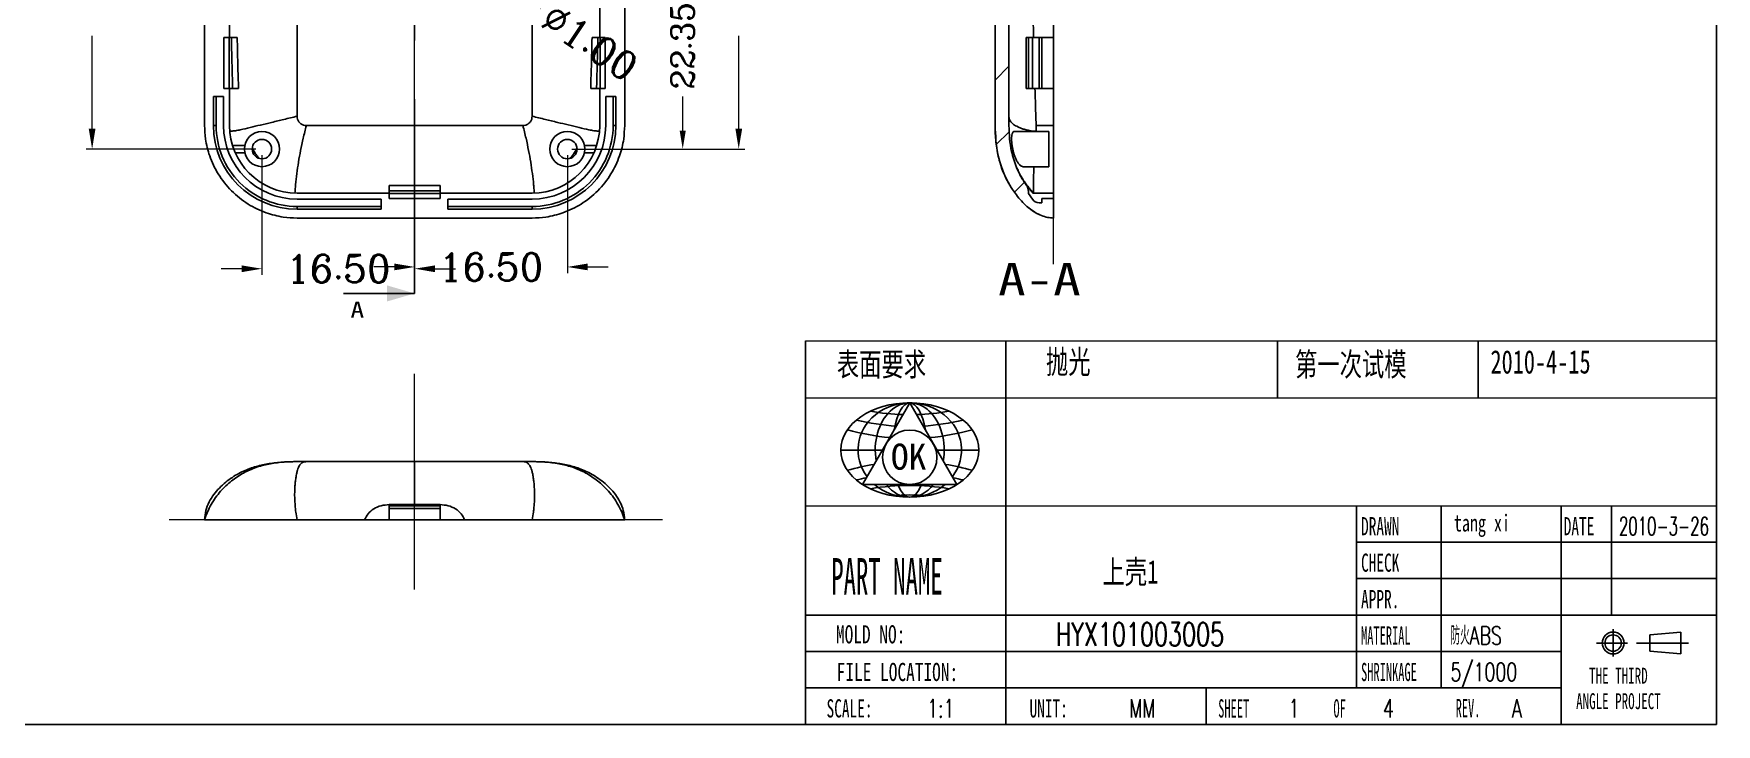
# Model space of a CAD drawing. Header units: millimetres. Extents: x -3610 to -2795, y 672 to 1276.
# Drawn here: x -2999.1 to -2817.3, y 969.9 to 1044.6 of the extents above; entities that cross this region are included whole.
import ezdxf
from ezdxf.enums import TextEntityAlignment as Align

# ---------------------------------------------------------------- set-up
doc = ezdxf.new("R2010")
doc.units = ezdxf.units.MM
doc.header["$MEASUREMENT"] = 0
doc.linetypes.add('CENTER', pattern=[50.8, 31.75, -6.35, 6.35, -6.35])
doc.layers.add('DEFAULT_1', color=7, linetype='CENTER')
doc.layers.add('dim', color=7, linetype='Continuous')
doc.layers.add('epin', color=13, linetype='Continuous', lineweight=9)
doc.layers.add('moldbase', color=7, linetype='Continuous', lineweight=20)
doc.styles.add('CKSTANDARD', font='txt')
doc.styles.add('ROMANC', font='romanc.shx', dxfattribs={"bigfont": 'gbcbig.shx'})
doc.styles.get("Standard").update_dxf_attribs({"font": 'txt.shx', "width": 0.7, "bigfont": 'gbcbig.shx'})
doc.styles.add('style1', font='', dxfattribs={"height": 4})
doc.styles.add('TEXTSTYLE_0', font='txt', dxfattribs={"width": 0.8})
doc.styles.get('style1').set_extended_font_data('SimSun')
doc.dimstyles.new('YanXiu', dxfattribs={"dimtxt": 3, "dimasz": 2.2, "dimexe": 0.66, "dimexo": 0.66, "dimgap": 0.66, "dimtad": 0, "dimzin": 1, "dimdsep": 46, "dimtxsty": 'ROMANC', "dimcen": 0, "dimclrd": 256, "dimclre": 3, "dimclrt": 3, "dimazin": 0, "dimtfac": 1, "dimtofl": 0, "dimtmove": 0, "dimatfit": 3, "dimfxl": 0, "dimlwd": 5, "dimlwe": 5, "dimarcsym": 0})

# ---------------------------------------------------------------- blocks, each defined once
blk = doc.blocks.new('*D91')
at = {"layer": 'Defpoints', "color": 0, "transparency": 16777216}
for p in [(-2986.4, 1069.9), (-2992.81, 1032.1), (-2974.46, 1032.1)]:
    blk.add_point(p, dxfattribs=at)
at = {"layer": 'dim', "color": 3, "lineweight": 5, "transparency": 16777216}
for p, q in [((-2987.06, 1069.9), (-2993.47, 1069.9)), ((-2975.12, 1032.1), (-2993.47, 1032.1))]:
    blk.add_line(p, q, dxfattribs=at)
at = {"layer": 'dim', "lineweight": 5, "transparency": 16777216}
for p, q in [((-2992.81, 1067.7), (-2992.81, 1057.66)), ((-2992.81, 1034.3), (-2992.81, 1044.34))]:
    blk.add_line(p, q, dxfattribs=at)
at = {"layer": 'dim', "transparency": 16777216}
for points in [[(-2993.18, 1067.7), (-2992.45, 1067.7), (-2992.81, 1069.9)], [(-2993.18, 1034.3), (-2992.45, 1034.3), (-2992.81, 1032.1)]]:
    blk.add_solid(points, dxfattribs=at)
at = {"layer": 'dim', "color": 3, "transparency": 16777216, "insert": (-2992.81, 1051), "char_height": 3, "attachment_point": 5, "rotation": 90, "style": 'ROMANC'}
blk.add_mtext('37.80', dxfattribs=at)
blk = doc.blocks.new('*D92')
at = {"layer": 'Defpoints', "color": 0, "transparency": 16777216}
for p in [(-2974.46, 1032.1), (-2957.96, 1021.5), (-2974.46, 1019.17)]:
    blk.add_point(p, dxfattribs=at)
at = {"layer": 'dim', "color": 3, "lineweight": 5, "transparency": 16777216}
for p, q in [((-2974.46, 1031.44), (-2974.46, 1018.51)), ((-2957.96, 1020.84), (-2957.96, 1018.51))]:
    blk.add_line(p, q, dxfattribs=at)
at = {"layer": 'dim', "lineweight": 5, "transparency": 16777216}
for p, q in [((-2976.66, 1019.17), (-2978.86, 1019.17)), ((-2955.76, 1019.17), (-2953.56, 1019.17))]:
    blk.add_line(p, q, dxfattribs=at)
at = {"layer": 'dim', "transparency": 16777216}
for points in [[(-2976.66, 1019.53), (-2976.66, 1018.8), (-2974.46, 1019.17)], [(-2955.76, 1019.53), (-2955.76, 1018.8), (-2957.96, 1019.17)]]:
    blk.add_solid(points, dxfattribs=at)
at = {"layer": 'dim', "color": 3, "transparency": 16777216, "insert": (-2966.21, 1019.17), "char_height": 3, "attachment_point": 5, "style": 'ROMANC'}
blk.add_mtext('16.50', dxfattribs=at)
blk = doc.blocks.new('*D93')
at = {"layer": 'Defpoints', "color": 0, "transparency": 16777216}
for p in [(-2941.46, 1032.1), (-2957.96, 1021.5), (-2941.46, 1019.36)]:
    blk.add_point(p, dxfattribs=at)
at = {"layer": 'dim', "color": 3, "lineweight": 5, "transparency": 16777216}
for p, q in [((-2941.46, 1031.44), (-2941.46, 1018.7)), ((-2957.96, 1020.84), (-2957.96, 1018.7))]:
    blk.add_line(p, q, dxfattribs=at)
at = {"layer": 'dim', "lineweight": 5, "transparency": 16777216}
for p, q in [((-2960.16, 1019.36), (-2962.36, 1019.36)), ((-2939.26, 1019.36), (-2937.06, 1019.36))]:
    blk.add_line(p, q, dxfattribs=at)
at = {"layer": 'dim', "transparency": 16777216}
for points in [[(-2960.16, 1019.73), (-2960.16, 1019), (-2957.96, 1019.36)], [(-2939.26, 1019.73), (-2939.26, 1019), (-2941.46, 1019.36)]]:
    blk.add_solid(points, dxfattribs=at)
at = {"layer": 'dim', "color": 3, "transparency": 16777216, "insert": (-2949.71, 1019.36), "char_height": 3, "attachment_point": 5, "style": 'ROMANC'}
blk.add_mtext('16.50', dxfattribs=at)
blk = doc.blocks.new('*D94')
at = {"layer": 'Defpoints', "color": 0, "transparency": 16777216}
for p in [(-2930.07, 1069.9), (-2922.94, 1069.9), (-2941.46, 1032.1)]:
    blk.add_point(p, dxfattribs=at)
at = {"layer": 'dim', "color": 3, "lineweight": 5, "transparency": 16777216}
for p, q in [((-2929.41, 1069.9), (-2922.28, 1069.9)), ((-2940.8, 1032.1), (-2922.28, 1032.1))]:
    blk.add_line(p, q, dxfattribs=at)
at = {"layer": 'dim', "lineweight": 5, "transparency": 16777216}
for p, q in [((-2922.94, 1067.7), (-2922.94, 1057.66)), ((-2922.94, 1034.3), (-2922.94, 1044.34))]:
    blk.add_line(p, q, dxfattribs=at)
at = {"layer": 'dim', "transparency": 16777216}
for points in [[(-2923.3, 1067.7), (-2922.57, 1067.7), (-2922.94, 1069.9)], [(-2923.3, 1034.3), (-2922.57, 1034.3), (-2922.94, 1032.1)]]:
    blk.add_solid(points, dxfattribs=at)
at = {"layer": 'dim', "color": 3, "transparency": 16777216, "insert": (-2922.94, 1051), "char_height": 3, "attachment_point": 5, "rotation": 90, "style": 'ROMANC'}
blk.add_mtext('37.80', dxfattribs=at)
blk = doc.blocks.new('*D96')
at = {"layer": 'Defpoints', "color": 0, "transparency": 16777216}
for p in [(-2948.88, 1050.23), (-2948.05, 1049.67)]:
    blk.add_point(p, dxfattribs=at)
at = {"layer": 'dim', "lineweight": 5, "transparency": 16777216}
blk.add_line((-2944.39, 1047.23), (-2946.22, 1048.45), dxfattribs=at)
at = {"layer": 'dim', "transparency": 16777216}
blk.add_solid([(-2946.02, 1048.75), (-2946.42, 1048.14), (-2948.05, 1049.67)], dxfattribs=at)
at = {"layer": 'dim', "color": 3, "transparency": 16777216, "insert": (-2939.03, 1043.65), "char_height": 3, "attachment_point": 5, "rotation": 326.2748, "style": 'ROMANC'}
blk.add_mtext('∅1.00', dxfattribs=at)
blk = doc.blocks.new('*D108')
at = {"layer": 'Defpoints', "color": 0, "linetype": 'ByBlock', "transparency": 16777216}
for p in [(-2945.91, 1054.45), (-2941.46, 1032.1), (-2928.99, 1032.1)]:
    blk.add_point(p, dxfattribs=at)
at = {"layer": 'dim', "color": 3, "linetype": 'ByBlock', "lineweight": 5, "transparency": 16777216}
for p, q in [((-2945.41, 1054.45), (-2928.49, 1054.45)), ((-2940.96, 1032.1), (-2928.49, 1032.1))]:
    blk.add_line(p, q, dxfattribs=at)
at = {"layer": 'dim', "linetype": 'ByBlock', "lineweight": 5, "transparency": 16777216}
for p, q in [((-2928.99, 1052.45), (-2928.99, 1048.77)), ((-2928.99, 1034.1), (-2928.99, 1037.77))]:
    blk.add_line(p, q, dxfattribs=at)
at = {"layer": 'dim', "linetype": 'ByBlock', "transparency": 16777216}
for points in [[(-2929.32, 1052.45), (-2928.66, 1052.45), (-2928.99, 1054.45)], [(-2929.32, 1034.1), (-2928.66, 1034.1), (-2928.99, 1032.1)]]:
    blk.add_solid(points, dxfattribs=at)
at = {"layer": 'dim', "color": 3, "linetype": 'ByBlock', "transparency": 16777216, "insert": (-2928.99, 1043.27), "char_height": 2.5, "attachment_point": 5, "rotation": 90, "style": 'ROMANC'}
blk.add_mtext('22.35', dxfattribs=at)

msp = doc.modelspace()

# ---------------------------------------------------------------- linework, layer by layer
at = {"color": 7, "linetype": 'Continuous'}
for p, q in [((-2895.24, 1034.648), (-2895.24, 1105.148)), ((-2937.964, 1049.388), (-2937.964, 1044.148)), ((-2935.264, 1049.098), (-2935.264, 1034.648)), ((-2888.94, 1024.648), (-2888.94, 1049.098)), ((-2977.964, 1045.998), (-2977.964, 1044.148)), ((-2970.664, 1046.918), (-2970.664, 1035.648)), ((-2945.264, 1046.918), (-2945.264, 1035.648)), ((-2893.74, 1046.848), (-2893.74, 1034.648)), ((-2980.664, 1045.522), (-2980.664, 1034.648)), ((-2978.564, 1038.648), (-2978.564, 1044.148)), ((-2977.136, 1044.148), (-2978.564, 1044.148)), ((-2978.014, 1038.648), (-2978.014, 1044.148)), ((-2938.792, 1044.148), (-2937.364, 1044.148)), ((-2937.914, 1044.148), (-2937.914, 1038.648)), ((-2937.364, 1038.648), (-2937.364, 1044.148)), ((-2888.94, 1044.148), (-2891.865, 1044.148)), ((-2891.64, 1044.148), (-2891.64, 1038.648)), ((-2891.209, 1044.148), (-2891.209, 1038.648)), ((-2890.472, 1044.148), (-2890.472, 1038.648)), ((-2890.19, 1044.148), (-2890.19, 1038.648)), ((-2978.564, 1038.648), (-2976.996, 1038.648)), ((-2977.964, 1038.648), (-2977.964, 1034.648)), ((-2938.933, 1038.648), (-2937.364, 1038.648)), ((-2937.964, 1038.648), (-2937.964, 1034.648)), ((-2891.864, 1038.648), (-2888.94, 1038.648)), ((-2979.714, 1037.798), (-2979.714, 1034.648)), ((-2978.614, 1037.798), (-2979.714, 1037.798)), ((-2979.414, 1037.798), (-2979.414, 1034.648)), ((-2978.614, 1034.648), (-2978.614, 1037.798)), ((-2937.314, 1034.648), (-2937.314, 1037.798)), ((-2936.214, 1037.798), (-2937.314, 1037.798)), ((-2936.514, 1034.648), (-2936.514, 1037.798)), ((-2936.214, 1037.798), (-2936.214, 1034.648)), ((-2979.714, 1034.648), (-2979.414, 1034.648)), ((-2969.664, 1034.648), (-2946.265, 1034.648)), ((-2936.214, 1034.648), (-2936.514, 1034.648)), ((-2893.152, 1033.998), (-2889.44, 1033.998)), ((-2890.798, 1034.648), (-2888.94, 1034.648)), ((-2889.44, 1030.198), (-2889.44, 1033.997)), ((-2977.641, 1032.498), (-2976.322, 1032.498)), ((-2976.322, 1031.698), (-2977.325, 1031.698)), ((-2939.607, 1032.498), (-2938.288, 1032.498)), ((-2938.604, 1031.698), (-2939.607, 1031.698)), ((-2892.207, 1030.198), (-2889.44, 1030.198)), ((-2960.714, 1028.171), (-2960.714, 1026.748)), ((-2957.964, 1027.576), (-2957.964, 1028.167)), ((-2955.214, 1026.748), (-2955.214, 1028.171)), ((-2891.834, 1028.167), (-2891.881, 1028.233)), ((-2891.64, 1027.298), (-2891.64, 1027.576)), ((-2970.664, 1027.348), (-2960.714, 1027.348)), ((-2961.564, 1026.698), (-2970.664, 1026.698)), ((-2970.664, 1025.598), (-2970.664, 1025.898)), ((-2970.664, 1025.898), (-2961.564, 1025.898)), ((-2970.664, 1025.598), (-2961.564, 1025.598)), ((-2961.564, 1025.598), (-2961.564, 1026.698)), ((-2955.214, 1027.298), (-2960.714, 1027.298)), ((-2960.714, 1026.748), (-2955.214, 1026.748)), ((-2955.214, 1027.348), (-2945.264, 1027.348)), ((-2954.364, 1026.698), (-2954.364, 1025.598)), ((-2945.264, 1026.698), (-2954.364, 1026.698)), ((-2954.364, 1025.898), (-2945.264, 1025.898)), ((-2954.364, 1025.598), (-2945.264, 1025.598)), ((-2945.264, 1025.598), (-2945.264, 1025.898)), ((-2891.64, 1027.298), (-2891.209, 1026.682)), ((-2888.94, 1027.348), (-2891.139, 1027.348)), ((-2890.472, 1026.298), (-2890.19, 1026.298)), ((-2890.19, 1026.298), (-2890.19, 1026.748)), ((-2890.19, 1026.748), (-2888.94, 1026.748)), ((-2970.664, 1024.648), (-2945.264, 1024.648)), ((-2889.083, 1024.656), (-2888.94, 1024.648)), ((-2889.083, 1024.655), (-2888.94, 1024.648)), ((-2957.964, 1016.5), (-2965.642, 1016.5)), ((-2970.664, 998.326), (-2945.264, 998.326)), ((-2957.964, 998.326), (-2957.964, 993.676)), ((-2955.214, 993.676), (-2960.714, 993.676)), ((-2960.714, 993.676), (-2960.714, 992.026)), ((-2955.214, 993.557), (-2960.714, 993.557)), ((-2955.214, 993.276), (-2960.714, 993.276)), ((-2955.214, 992.026), (-2955.214, 993.676)), ((-2980.664, 992.026), (-2980.664, 992.039)), ((-2980.664, 992.028), (-2980.664, 992.026)), ((-2980.664, 992.026), (-2935.264, 992.026)), ((-2935.265, 992.039), (-2935.264, 992.026))]:
    msp.add_line(p, q, dxfattribs=at)
at = {"color": 2, "linetype": 'Continuous'}
for p, q in [((-2895.24, 1039.546), (-2893.74, 1041.046)), ((-2895.106, 1032.583), (-2893.723, 1033.967)), ((-2893.15, 1027.442), (-2892.075, 1028.517))]:
    msp.add_line(p, q, dxfattribs=at)
at = {"color": 3}
for p, q in [((-2915.738, 969.936), (-2915.738, 1011.378)), ((-2894.08, 1011.378), (-2894.08, 969.936)), ((-2843.047, 1011.378), (-2843.047, 1005.233)), ((-2856.18, 973.873), (-2856.18, 993.562)), ((-2847.038, 981.749), (-2847.038, 993.562)), ((-2834.053, 993.562), (-2834.053, 981.749)), ((-2828.615, 993.562), (-2828.615, 981.749)), ((-2817.294, 993.562), (-2817.294, 969.936)), ((-2817.294, 989.624), (-2856.18, 989.624)), ((-2817.294, 985.687), (-2856.18, 985.687)), ((-2817.294, 981.749), (-2915.738, 981.749)), ((-2847.038, 981.749), (-2847.038, 973.873)), ((-2834.053, 969.936), (-2834.053, 981.749)), ((-2834.053, 977.811), (-2915.738, 977.811)), ((-2834.053, 973.873), (-2915.738, 973.873)), ((-2817.294, 969.936), (-2915.738, 969.936))]:
    msp.add_line(p, q, dxfattribs=at)
at = {"color": 5}
for p, q in [((-2904.456, 1004.675), (-2909.548, 995.855)), ((-2904.456, 1004.675), (-2899.364, 995.855)), ((-2907.398, 999.579), (-2911.915, 999.579)), ((-2896.997, 999.579), (-2901.514, 999.579)), ((-2909.548, 995.855), (-2899.364, 995.855))]:
    msp.add_line(p, q, dxfattribs=at)
for p, q in [((-2828.45, 977.255), (-2828.45, 980.229)), ((-2826.89, 978.722), (-2830.24, 978.722)), ((-2820.303, 978.722), (-2825.921, 978.722)), ((-2824.49, 979.608), (-2821.14, 979.903)), ((-2824.49, 979.608), (-2824.49, 977.836)), ((-2821.14, 979.903), (-2821.14, 977.54)), ((-2824.49, 977.836), (-2821.14, 977.54)), ((-2872.423, 973.873), (-2872.423, 969.936))]:
    msp.add_line(p, q)
at = {"color": 7, "linetype": 'Continuous'}
for centre, radius in [((-2974.464, 1032.098), 1.9), ((-2974.464, 1032.098), 1.05), ((-2941.464, 1032.098), 1.9), ((-2941.464, 1032.098), 1.05)]:
    msp.add_circle(centre, radius, dxfattribs=at)
at = {"color": 1}
msp.add_circle((-2904.456, 998.795), 2.94, dxfattribs=at)
for radius in [1.181, 0.886]:
    msp.add_circle((-2828.45, 978.722), radius)
at = {"color": 7, "linetype": 'Continuous'}
for centre, radius, start, end in [((-2970.664, 1034.648), 9.05, 180, 270), ((-2970.664, 1034.648), 8.75, 179.99999, 270.00001), ((-2970.664, 1034.648), 7.95, 180, 270), ((-2970.664, 1034.648), 7.3, 180, 270), ((-2945.264, 1034.648), 8.75, 269.99999, 0.00001), ((-2945.264, 1034.648), 7.95, 270, 0), ((-2945.264, 1034.648), 9.05, 270, 0), ((-2945.264, 1034.648), 7.3, 270, 0), ((-2890.472, 1027.198), 0.9, 214.99202, 270)]:
    msp.add_arc(centre, radius, start, end, dxfattribs=at)
at = {"color": 5}
for centre, start, end in [((-2904.456, 1027.993), 260.0636, 268.30074), ((-2904.456, 1027.993), 271.69926, 279.9364), ((-2904.456, 1026.72), 256.44189, 266.6282), ((-2904.456, 1026.72), 273.3718, 283.55811), ((-2904.456, 1025.426), 254.1123, 264.95476), ((-2904.456, 1025.426), 275.04524, 285.8877), ((-2904.456, 973.732), 98.98422, 105.8877), ((-2904.456, 972.439), 100.9502, 103.55811), ((-2904.456, 973.732), 74.1123, 81.01578), ((-2904.456, 972.439), 76.44189, 79.0498), ((-2904.456, 971.165), 80.0636, 99.9364), ((-2904.456, 970.127), 85.61412, 94.38588)]:
    msp.add_arc(centre, 24.593, start, end, dxfattribs=at)
msp.add_ellipse((-2904.456, 999.579), major_axis=(7.459, 0), ratio=0.6831583, dxfattribs=at)
for major_axis, ratio, start_param, end_param in [((5.594, 0), 0.9108778, -0.6024988, 3.7440914), ((0, 5.096), 0.7318947, 4.4773946, 8.088976), ((0, 5.096), 0.3659474, -1.1298611, 1.1298611), ((5.594, 0), 0.9108778, 3.9610125, 5.4637654), ((0, 5.096), 0.7318947, 2.3902162, 3.8929691), ((0, 5.096), 0.3659474, 2.3902162, 3.8929691)]:
    msp.add_ellipse((-2904.456, 999.579), major_axis=major_axis, ratio=ratio, start_param=start_param, end_param=end_param, dxfattribs=at)
at = {"color": 7, "linetype": 'Continuous'}
for points in [[(-2891.077, 1044.148), (-2891.117, 1045.875), (-2891.153, 1047.622), (-2891.186, 1049.388)], [(-2977.626, 1038.648), (-2977.678, 1040.481), (-2977.725, 1042.315), (-2977.768, 1044.148)], [(-2976.998, 1038.648), (-2977.101, 1042.637), (-2977.136, 1044.148)], [(-2938.793, 1044.148), (-2938.828, 1042.637), (-2938.931, 1038.648)], [(-2938.161, 1044.148), (-2938.203, 1042.315), (-2938.25, 1040.481), (-2938.303, 1038.648)], [(-2891.865, 1044.148), (-2891.865, 1042.637), (-2891.862, 1038.648)], [(-2890.798, 1034.648), (-2890.842, 1035.946), (-2890.885, 1037.279), (-2890.928, 1038.648)], [(-2970.664, 1035.648), (-2972.098, 1035.3), (-2973.413, 1034.986), (-2974.619, 1034.698), (-2975.738, 1034.428), (-2976.808, 1034.183), (-2977.325, 1034.088), (-2977.81, 1034.031), (-2977.903, 1034.026)], [(-2970.664, 1035.648), (-2970.615, 1035.337), (-2970.473, 1035.059), (-2970.253, 1034.839), (-2969.975, 1034.697), (-2969.664, 1034.648)], [(-2945.264, 1035.648), (-2945.313, 1035.338), (-2945.455, 1035.059), (-2945.676, 1034.839), (-2945.954, 1034.697), (-2946.265, 1034.648)], [(-2945.264, 1035.648), (-2943.831, 1035.3), (-2942.516, 1034.986), (-2940.191, 1034.428), (-2939.121, 1034.183), (-2938.604, 1034.088), (-2938.119, 1034.031), (-2938.025, 1034.026)], [(-2893.74, 1035.648), (-2893.737, 1035.557), (-2893.725, 1035.469), (-2893.678, 1035.3), (-2893.596, 1035.139), (-2893.48, 1034.986), (-2893.136, 1034.698), (-2892.901, 1034.561), (-2892.618, 1034.428), (-2892.284, 1034.3), (-2891.894, 1034.183), (-2891.448, 1034.088), (-2890.954, 1034.031), (-2890.808, 1034.025)], [(-2980.664, 1034.648), (-2980.557, 1033.187), (-2980.108, 1031.359), (-2979.181, 1029.407), (-2977.756, 1027.598), (-2975.953, 1026.16), (-2973.995, 1025.219), (-2972.151, 1024.759), (-2970.664, 1024.648)], [(-2977.903, 1034.026), (-2977.938, 1034.024)], [(-2969.664, 1034.648), (-2970.003, 1033.268), (-2970.283, 1031.949), (-2970.511, 1030.681), (-2970.691, 1029.447), (-2970.826, 1028.249), (-2970.877, 1027.693), (-2970.901, 1027.368)], [(-2957.964, 1034.648), (-2957.964, 1032.692), (-2957.964, 1030.99), (-2957.964, 1029.491), (-2957.964, 1028.167)], [(-2946.264, 1034.648), (-2945.926, 1033.268), (-2945.645, 1031.949), (-2945.418, 1030.681), (-2945.238, 1029.447), (-2945.102, 1028.249), (-2945.051, 1027.693), (-2945.028, 1027.368)], [(-2935.264, 1034.648), (-2935.372, 1033.187), (-2935.82, 1031.359), (-2936.748, 1029.407), (-2938.172, 1027.598), (-2939.976, 1026.16), (-2941.934, 1025.219), (-2943.778, 1024.759), (-2945.264, 1024.648)], [(-2938.025, 1034.026), (-2937.991, 1034.025)], [(-2895.24, 1034.648), (-2894.926, 1031.508), (-2893.837, 1028.539), (-2893.362, 1027.74)], [(-2895.24, 1034.648), (-2895.227, 1033.946), (-2895.169, 1033.086), (-2895.058, 1032.212), (-2894.888, 1031.338), (-2894.659, 1030.496), (-2894.373, 1029.687), (-2894.031, 1028.917), (-2893.639, 1028.187), (-2893.362, 1027.74)], [(-2892.924, 1030.104), (-2893.46, 1031.826), (-2893.74, 1034.648)], [(-2893.334, 1032.098), (-2893.402, 1032.491), (-2893.441, 1032.856), (-2893.455, 1033.194), (-2893.442, 1033.492), (-2893.399, 1033.733), (-2893.322, 1033.907), (-2893.199, 1033.993), (-2893.158, 1033.998)], [(-2890.809, 1033.998), (-2890.808, 1034.024)], [(-2890.808, 1034.024), (-2890.797, 1034.233), (-2890.794, 1034.441), (-2890.798, 1034.648)], [(-2975.461, 1032.126), (-2975.499, 1032.202)], [(-2974.786, 1031.098), (-2975.057, 1031.451), (-2975.297, 1031.824), (-2975.461, 1032.126)], [(-2940.467, 1032.126), (-2940.631, 1031.824), (-2940.871, 1031.451), (-2941.143, 1031.098)], [(-2940.43, 1032.202), (-2940.467, 1032.126)], [(-2893.334, 1032.098), (-2893.251, 1031.748), (-2893.144, 1031.401), (-2893.005, 1031.05), (-2892.827, 1030.712), (-2892.61, 1030.422), (-2892.373, 1030.239), (-2892.204, 1030.198)], [(-2892.579, 1029.369), (-2892.924, 1030.104)], [(-2892.899, 1030.114), (-2892.876, 1030.061), (-2892.634, 1029.549)], [(-2892.634, 1029.549), (-2892.581, 1029.447), (-2892.55, 1029.388)], [(-2891.881, 1028.233), (-2892.517, 1029.251), (-2892.579, 1029.369)], [(-2892.55, 1029.388), (-2892.233, 1028.839), (-2891.888, 1028.324)], [(-2891.082, 1027.435), (-2891.094, 1027.652), (-2891.099, 1028.052), (-2891.091, 1028.681), (-2891.065, 1029.533), (-2891.037, 1030.198)], [(-2957.964, 1028.167), (-2958.862, 1028.168), (-2959.779, 1028.169), (-2960.714, 1028.171)], [(-2957.964, 1027.576), (-2958.877, 1027.577), (-2959.794, 1027.579), (-2960.714, 1027.58)], [(-2955.214, 1028.171), (-2956.15, 1028.169), (-2957.067, 1028.168), (-2957.964, 1028.167)], [(-2955.214, 1027.58), (-2956.135, 1027.579), (-2957.051, 1027.577), (-2957.964, 1027.576)], [(-2893.362, 1027.74), (-2892.937, 1027.138), (-2892.396, 1026.49), (-2891.801, 1025.907), (-2891.697, 1025.818)], [(-2891.888, 1028.324), (-2891.845, 1028.264)], [(-2891.845, 1028.264), (-2891.834, 1028.249), (-2891.797, 1028.199)], [(-2891.475, 1027.716), (-2891.607, 1027.876), (-2891.834, 1028.171)], [(-2891.64, 1027.576), (-2891.662, 1027.785), (-2891.728, 1027.986), (-2891.834, 1028.167)], [(-2891.797, 1028.199), (-2891.436, 1027.749)], [(-2891.139, 1027.348), (-2891.375, 1027.601), (-2891.475, 1027.716)], [(-2891.436, 1027.749), (-2891.387, 1027.693), (-2891.097, 1027.383)], [(-2891.097, 1027.383), (-2891.066, 1027.352)], [(-2891.066, 1027.352), (-2891.082, 1027.435)], [(-2891.697, 1025.818), (-2891.216, 1025.451), (-2890.654, 1025.114), (-2890.39, 1024.989)], [(-2891.697, 1025.818), (-2890.458, 1025.019), (-2890.39, 1024.989)], [(-2890.39, 1024.989), (-2889.719, 1024.758), (-2889.083, 1024.655)], [(-2970.664, 998.326), (-2971.461, 998.312), (-2972.236, 998.266), (-2973.723, 998.065), (-2975.132, 997.686), (-2975.809, 997.417), (-2976.469, 997.09), (-2977.111, 996.698), (-2977.738, 996.241), (-2978.346, 995.715), (-2978.926, 995.118), (-2979.939, 993.702), (-2980.345, 992.889), (-2980.516, 992.462), (-2980.664, 992.026)], [(-2970.664, 998.326), (-2971.277, 998.318), (-2972.038, 998.287), (-2972.776, 998.229), (-2973.498, 998.139), (-2974.208, 998.014), (-2974.907, 997.849), (-2975.593, 997.639), (-2976.273, 997.376), (-2976.958, 997.045), (-2977.656, 996.628), (-2978.379, 996.096), (-2979.061, 995.474), (-2979.656, 994.779), (-2980.159, 993.969), (-2980.517, 993.028), (-2980.664, 992.039)], [(-2969.664, 998.326), (-2969.841, 998.311), (-2970.004, 998.266), (-2970.152, 998.185), (-2970.287, 998.064), (-2970.409, 997.898), (-2970.518, 997.682), (-2970.615, 997.411), (-2970.701, 997.08), (-2970.748, 996.841)], [(-2946.264, 998.326), (-2946.087, 998.311), (-2945.925, 998.266), (-2945.776, 998.185), (-2945.642, 998.064), (-2945.52, 997.898), (-2945.41, 997.682), (-2945.313, 997.411), (-2945.228, 997.08), (-2945.18, 996.841)], [(-2945.264, 998.326), (-2944.468, 998.312), (-2943.693, 998.266), (-2942.205, 998.065), (-2940.796, 997.686), (-2940.119, 997.417), (-2939.46, 997.09), (-2938.817, 996.698), (-2938.191, 996.241), (-2937.582, 995.715), (-2937.003, 995.118), (-2935.99, 993.702), (-2935.584, 992.889), (-2935.413, 992.462), (-2935.264, 992.026)], [(-2935.265, 992.039), (-2935.411, 993.028), (-2935.77, 993.969), (-2936.273, 994.779), (-2936.867, 995.474), (-2937.55, 996.096), (-2938.272, 996.628), (-2938.971, 997.045), (-2939.656, 997.376), (-2940.336, 997.639), (-2941.022, 997.849), (-2941.721, 998.014), (-2942.431, 998.139), (-2943.152, 998.229), (-2943.89, 998.287), (-2944.652, 998.318), (-2945.264, 998.326)], [(-2970.748, 996.841), (-2970.775, 996.684), (-2970.839, 996.223), (-2970.89, 995.694), (-2970.922, 995.095), (-2970.889, 993.685), (-2970.834, 993.109)], [(-2945.18, 996.841), (-2945.154, 996.684), (-2945.09, 996.223), (-2945.038, 995.694), (-2945.006, 995.095), (-2945.039, 993.685), (-2945.095, 993.109)], [(-2970.834, 993.109), (-2970.805, 992.88), (-2970.664, 992.026)], [(-2963.365, 992.026), (-2962.992, 992.687), (-2962.38, 993.216), (-2961.593, 993.558), (-2960.714, 993.676)], [(-2952.564, 992.026), (-2952.937, 992.687), (-2953.549, 993.216), (-2954.336, 993.558), (-2955.214, 993.676)], [(-2945.095, 993.109), (-2945.123, 992.88), (-2945.264, 992.026)]]:
    msp.add_spline(points, degree=3, dxfattribs=at)
msp.add_solid([(-2957.964, 1016.5), (-2960.964, 1015.625), (-2960.964, 1017.375)], dxfattribs=at)
at = {"layer": 'DEFAULT_1', "color": 9, "linetype": 'CENTER'}
for p, q in [((-2957.964, 1075.595), (-2957.964, 1028.167)), ((-2957.964, 1027.576), (-2957.964, 1026.5))]:
    msp.add_line(p, q, dxfattribs=at)
at = {"layer": 'DEFAULT_1', "color": 7, "linetype": 'CENTER'}
msp.add_line((-2957.964, 1026.5), (-2957.964, 1016.5), dxfattribs=at)
at = {"layer": 'dim', "color": 3}
for p, q in [((-2817.294, 1183.809), (-2817.294, 969.936)), ((-2817.294, 969.936), (-3117.769, 969.936))]:
    msp.add_line(p, q, dxfattribs=at)
at = {"layer": 'dim', "linetype": 'ByBlock', "lineweight": -3}
msp.add_line((-2864.704, 1011.378), (-2864.704, 1005.233), dxfattribs=at)
at = {"layer": 'epin'}
for p, q in [((-2915.738, 1011.378), (-2817.294, 1011.378)), ((-2915.738, 1005.233), (-2817.294, 1005.233))]:
    msp.add_line(p, q, dxfattribs=at)
msp.add_lwpolyline([(-2915.738, 993.562), (-2817.294, 993.562), (-2817.294, 969.936), (-2915.738, 969.936)], dxfattribs=at)
at = {"layer": 'moldbase', "color": 1, "linetype": 'CENTER', "ltscale": 1.2}
for p, q in [((-2957.964, 1018.835), (-2957.964, 1130.746)), ((-2888.94, 1019.666), (-2888.94, 1120.534)), ((-2957.964, 984.508), (-2957.964, 1007.82)), ((-2931.159, 992.026), (-2987.384, 992.026))]:
    msp.add_line(p, q, dxfattribs=at)

# ---------------------------------------------------------------- texts
at = {"color": 2, "linetype": 'Continuous', "style": 'TEXTSTYLE_0', "width": 0.95625}
msp.add_text('A-A', height=3.5, dxfattribs=at).set_placement((-2894.907, 1016.296), (-2885.982, 1016.296), align=Align.FIT)
at = {"color": 7, "linetype": 'Continuous', "style": 'TEXTSTYLE_0', "width": 1.275}
msp.add_text('A', height=1.75, dxfattribs=at).set_placement((-2964.898, 1013.875), (-2963.411, 1013.875), align=Align.FIT)
at = {"color": 1, "style": 'style1'}
msp.add_text('OK', height=2.8161, dxfattribs=at).set_placement((-2906.493, 997.455))
at = {"color": 3, "style": 'CKSTANDARD'}
for s, height, width, p in [('DRAWN', 1.9689, 0.618, (-2855.687, 990.363)), ('DATE', 1.9689, 0.618, (-2833.789, 990.361)), ('PART NAME', 3.9377, 0.5, (-2912.946, 983.964)), ('CHECK', 1.9689, 0.618, (-2855.687, 986.425)), ('APPR.', 1.9689, 0.618, (-2855.687, 982.487)), ('MOLD NO:', 1.9689, 0.7, (-2912.431, 978.679)), ('MATERIAL', 1.9689, 0.5, (-2855.687, 978.549)), ('FILE LOCATION:', 1.96887, 0.7, (-2912.353, 974.612)), ('SHRINKAGE', 1.9689, 0.5, (-2855.687, 974.612)), ('  THE THIRD', 1.72276, 0.6, (-2832.448, 974.333)), ('ANGLE PROJECT', 1.72276, 0.6, (-2832.448, 971.576)), ('SCALE:', 1.9689, 0.618, (-2913.448, 970.676)), ('UNIT:', 1.9689, 0.618, (-2891.513, 970.676)), ('SHEET', 1.9689, 0.5, (-2871.124, 970.674)), ('OF', 1.9689, 0.5, (-2858.671, 970.674)), ('REV.', 1.9689, 0.5, (-2845.466, 970.706))]:
    msp.add_text(s, height=height, dxfattribs=dict(at, width=width)).set_placement(p)
at = {"attachment_point": 1}
for s, insert, char_height, width in [('{\\fￋￎￌ￥|b0|i0|c134|p54;表面要求}', (-2912.333, 1010.107), 2.52533, 47.75874), ('{\\fSimSun|b0|i0|c134|p54;抛光}', (-2889.738, 1010.371), 2.52533, 47.75879), ('{\\fￋￎￌ￥|b0|i0|c134|p54;第一次试模}', (-2862.819, 1010.107), 2.52533, 47.75874), ('{\\fSimSun|b0|i0|c134|p54;2010-4-15}', (-2841.703, 1010.371), 2.52533, 47.75879), ('{\\fKaiTi_GB2312|b0|i0|c134|p49;tang xi}', (-2845.655, 992.598), 1.81824, 34.38629), ('{\\fSimSun|b0|i0|c134|p54;上壳1}', (-2883.628, 987.68), 2.52533, 47.75879), ('HYX101003005', (-2888.664, 980.932), 2.52533, 47.75873)]:
    msp.add_mtext(s, dxfattribs=dict(at, insert=insert, char_height=char_height, width=width))
for tag, text, height, width, p in [('2010-3-26', '', 1.969, 0.6, (-2822.955, 990.363)), ('1:1', '1:1', 1.9689, 0.7, (-2901.107, 970.674)), ('MM', 'MM', 1.9689, 0.7, (-2879.319, 970.674)), ('1', '1', 1.969, 0.7, (-2862.928, 970.674)), ('4', '1', 1.969, 0.7, (-2852.737, 970.674)), ('A', 'A', 1.969, 0.7, (-2838.838, 970.674))]:
    msp.add_attdef(tag, text=text, height=height, dxfattribs=dict(width=width)).set_placement(p, align=Align.CENTER)
at = {"width": 0.7}
for tag, p in [('防火ABS', (-2846.018, 978.549)), ('5/1000', (-2846.018, 974.612))]:
    msp.add_attdef(tag, p, ' ', height=1.969, dxfattribs=at)

# ---------------------------------------------------------------- dimensions: what is measured, and where the dimension line sits
at = {"layer": 'dim', "color": 3}
for base, p1, p2, picture, middle in [((-2992.814, 1032.098), (-2986.4, 1069.898), (-2974.464, 1032.098), '*D91', (-2992.814, 1050.998)), ((-2922.936, 1069.898), (-2941.464, 1032.098), (-2930.073, 1069.898), '*D94', (-2922.936, 1050.998))]:
    dim = msp.add_linear_dim(base=base, p1=p1, p2=p2, angle=90, dimstyle='YanXiu', dxfattribs=at)
    dim.commit()
    dim.dimension.update_dxf_attribs({"geometry": picture, "text_midpoint": middle})
at = {"layer": 'dim', "linetype": 'ByBlock'}
dim = msp.add_linear_dim(base=(-2928.99, 1032.098), p1=(-2945.914, 1054.448), p2=(-2941.464, 1032.098), angle=90, dimstyle='YanXiu', override={"dimtxt": 2.5, "dimasz": 2, "dimexe": 0.49975, "dimexo": 0.49975, "dimgap": 0.49975}, dxfattribs=at)
dim.commit()
dim.dimension.update_dxf_attribs({"geometry": '*D108', "text_midpoint": (-2928.99, 1043.273)})
at = {"layer": 'dim', "color": 3}
dim = msp.add_diameter_dim_2p(p1=(-2948.88, 1050.225), p2=(-2948.048, 1049.67), dimstyle='YanXiu', dxfattribs=at)
dim.commit()
dim.dimension.update_dxf_attribs({"geometry": '*D96', "text_midpoint": (-2939.028, 1043.648)})
for base, p2, picture, middle in [((-2974.464, 1019.168), (-2974.464, 1032.098), '*D92', (-2966.214, 1019.168)), ((-2941.464, 1019.365), (-2941.464, 1032.098), '*D93', (-2949.714, 1019.365))]:
    dim = msp.add_linear_dim(base=base, p1=(-2957.964, 1021.5), p2=p2, dimstyle='YanXiu', dxfattribs=at)
    dim.commit()
    dim.dimension.update_dxf_attribs({"geometry": picture, "text_midpoint": middle})

doc.saveas('drawing.dxf')
